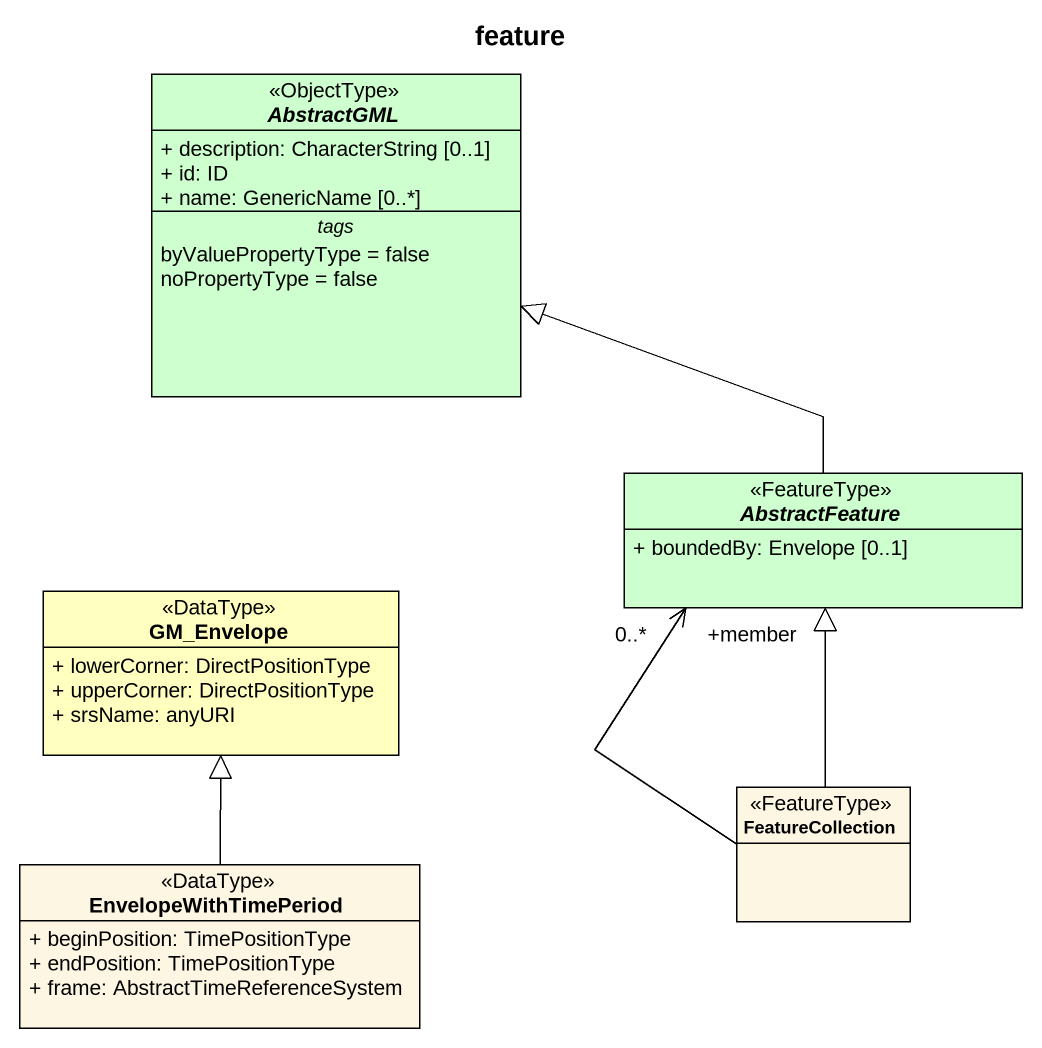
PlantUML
@startuml
title feature
hide circle
hide empty members
skinparam classAttributeIconSize 0
abstract class AbstractGML <<ObjectType>> #CEFFCE {
  + description: CharacterString [0..1]
  + id: ID
  + name: GenericName [0..*]
  -- tags --
  byValuePropertyType = false
  noPropertyType = false
}
abstract class AbstractFeature <<FeatureType>> #CEFFCE {
  + boundedBy: Envelope [0..1]
}
class GM_Envelope <<DataType>> #FFFFBF {
  + lowerCorner: DirectPositionType
  + upperCorner: DirectPositionType
  + srsName: anyURI
}
class FeatureCollection <<FeatureType>>
class EnvelopeWithTimePeriod <<DataType>> {
  + beginPosition: TimePositionType
  + endPosition: TimePositionType
  + frame: AbstractTimeReferenceSystem
}
AbstractFeature -up-|> AbstractGML
FeatureCollection -up-> "+member\n0..*" AbstractFeature
FeatureCollection -up-|> AbstractFeature
EnvelopeWithTimePeriod -up-|> GM_Envelope
@enduml
